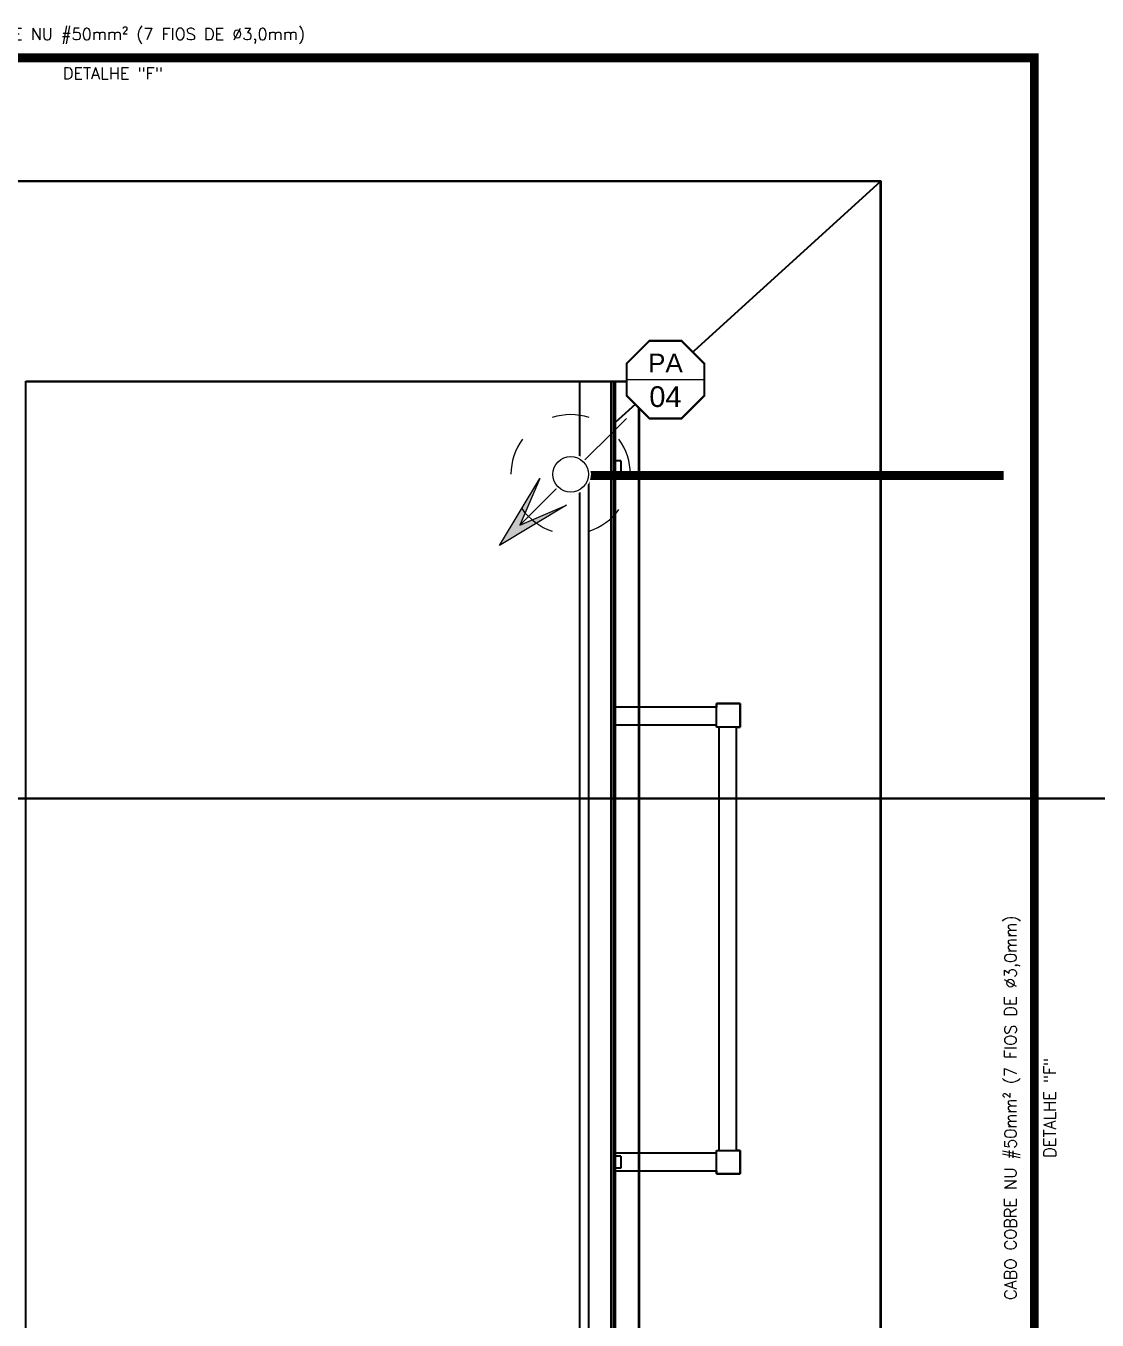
# Model space of a CAD drawing. Header units: millimetres. Extents: x -107267 to 109426, y -98906 to 83910.
# Drawn here: x 63791 to 72878, y -4425 to 6554 of the extents above; entities that cross this region are included whole.
import ezdxf
from ezdxf.enums import TextEntityAlignment as Align

# ---------------------------------------------------------------- set-up
doc = ezdxf.new("R2010")
doc.units = ezdxf.units.MM
doc.linetypes.add('ACAD_ISO12W100', pattern=[21, 12, -3, 0, -3, 0, -3])
for name, color, linetype in [('00 - ZONA DE PROTEÇÃO', 4, 'Continuous'), ('Top (Plan) View-Equipamento especial', 254, 'Continuous'), ('Top (Plan) View-Paredes', 254, 'Continuous'), ('Top (Plan) View-Pilares estruturais', 255, 'Continuous'), ('Top (Plan) View-Pisos', 254, 'Continuous'), ('Top (Plan) View-Quadro estrutural', 255, 'Continuous'), ('Top (Plan) View-Telhados', 254, 'Continuous')]:
    doc.layers.add(name, color=color, linetype=linetype)
for name, color, linetype, lineweight in [('00_m3g_spda.capt_novo', 5, 'Continuous', 9), ('00_m3g_spda_ater_cabo50', 1, 'Continuous', 9), ('0_tag_texto_preto', 7, 'Continuous', 9)]:
    doc.layers.add(name, color=color, linetype=linetype, lineweight=lineweight)
doc.styles.add('ARIAL', font='arial.ttf')
doc.styles.add('ROMANS', font='romans.shx')

# ---------------------------------------------------------------- blocks, each defined once
blk = doc.blocks.new('*U277')
at = {"lineweight": 9}
h = blk.add_hatch(color=256, dxfattribs=at)
h.dxf.hatch_style = 1
h.paths.add_polyline_path([(-4.834, -4.833), (-2.095, -0.287), (-3.443, -3.444), (-0.284, -2.101)])
for p, q in [((0, 0), (3.796, 3.792)), ((-3.443, -3.444), (-0.854, -0.856))]:
    blk.add_line(p, q, dxfattribs=at)
blk.add_lwpolyline([(-4.834, -4.833), (-2.095, -0.287), (-3.443, -3.444), (-0.284, -2.101)], close=True, dxfattribs=at)
for start, end in [(72, 108), (144, 180), (0, 36), (214.95342, 252), (288, 324)]:
    blk.add_arc((0, 0), 4.051, start, end, dxfattribs=at)
at = {"layer": '00_m3g_spda_ater_cabo50', "linetype": 'ACAD_ISO12W100', "ltscale": 75, "const_width": 0.375}
blk.add_lwpolyline([(0, 0), (-0.597, 0)], dxfattribs=at)
blk.add_attdef('METROS', text='', height=1.7).set_placement((-4.913, 3.845), align=Align.BOTTOM_LEFT)
at = {"color": 255, "lineweight": 0}
blk.add_wipeout([(0.24, -1.362), (0.692, -1.198), (1.059, -0.889), (1.3, -0.473), (1.383, 0), (1.3, 0.473), (1.059, 0.889), (0.692, 1.198), (0.24, 1.362), (-0.24, 1.362), (-0.692, 1.198), (-1.059, 0.889), (-1.3, 0.473), (-1.383, 0), (-1.3, -0.473), (-1.059, -0.889), (-0.692, -1.198), (-0.24, -1.362)], dxfattribs=at)
at = {"lineweight": 9}
blk.add_circle((0, 0), 1.208, dxfattribs=at)
blk = doc.blocks.new('*U227')
at = {"layer": 'Top (Plan) View-Pilares estruturais', "color": 0, "linetype": 'ByBlock', "lineweight": -2}
for p, q in [((168654, 162007), (168854, 162007)), ((168654, 161807), (168654, 162007)), ((168854, 162007), (168854, 161807)), ((168854, 161807), (168654, 161807))]:
    blk.add_line(p, q, dxfattribs=at)
blk = doc.blocks.new('*U228')
at = {"layer": 'Top (Plan) View-Pilares estruturais', "color": 0, "linetype": 'ByBlock', "lineweight": -2}
for p, q in [((168654, 158217), (168854, 158217)), ((168654, 158017), (168654, 158217)), ((168854, 158217), (168854, 158017)), ((168854, 158017), (168654, 158017))]:
    blk.add_line(p, q, dxfattribs=at)
blk = doc.blocks.new('*U231')
at = {"layer": 'Top (Plan) View-Pisos', "color": 0, "linetype": 'ByBlock', "lineweight": -2}
for p, q in [((158369, 165349), (158169, 165349)), ((158169, 165349), (158169, 165149)), ((158369, 165319), (158369, 165349)), ((162104, 165349), (161904, 165349)), ((161904, 165349), (161904, 165319)), ((162104, 165149), (162104, 165349)), ((161904, 165319), (158369, 165319)), ((158169, 165149), (158199, 165149)), ((158199, 165149), (158199, 164741)), ((162084, 165149), (162104, 165149)), ((162084, 164741), (162084, 165149)), ((167994, 161977), (167795, 161977)), ((168654, 161977), (167998, 161977)), ((168854, 162007), (168654, 162007)), ((168654, 162007), (168654, 161977)), ((168854, 161807), (168854, 162007)), ((168824, 158217), (168824, 161807)), ((168824, 161807), (168854, 161807)), ((168854, 158217), (168824, 158217)), ((168854, 158017), (168854, 158217)), ((167795, 158042), (167994, 158042)), ((167998, 158042), (168654, 158042)), ((168654, 158042), (168654, 158017)), ((168654, 158017), (168854, 158017))]:
    blk.add_line(p, q, dxfattribs=at)
blk = doc.blocks.new('*U236')
at = {"layer": 'Top (Plan) View-Paredes', "color": 0, "linetype": 'ByBlock', "lineweight": -2}
for p, q in [((158115, 166441), (158115, 166437)), ((158115, 166441), (170048, 166441)), ((170044, 166437), (158119, 166437)), ((170048, 166441), (170048, 166437))]:
    blk.add_line(p, q, dxfattribs=at)
blk = doc.blocks.new('*U237')
at = {"layer": 'Top (Plan) View-Paredes', "color": 0, "linetype": 'ByBlock', "lineweight": -2}
for p, q in [((170048, 166437), (170044, 166437)), ((170044, 163801), (170044, 166437)), ((170048, 166437), (170048, 163801)), ((170048, 163801), (170044, 163801)), ((170044, 161507), (170044, 163801)), ((170048, 163801), (170048, 161507)), ((170048, 161507), (170044, 161507)), ((170044, 156671), (170044, 161507)), ((170048, 161507), (170048, 156671))]:
    blk.add_line(p, q, dxfattribs=at)
blk = doc.blocks.new('*U246')
at = {"layer": 'Top (Plan) View-Paredes', "color": 0, "linetype": 'ByBlock', "lineweight": -2}
for p, q in [((162796, 164741), (167998, 164741)), ((162796, 164737), (162796, 164741)), ((167998, 164737), (162796, 164737)), ((167998, 164737), (167998, 164741))]:
    blk.add_line(p, q, dxfattribs=at)
blk = doc.blocks.new('*U248')
at = {"layer": 'Top (Plan) View-Paredes', "color": 0, "linetype": 'ByBlock', "lineweight": -2}
for p, q in [((167998, 164737), (167994, 164737)), ((167994, 141111), (167994, 164737)), ((167998, 164737), (167998, 141111))]:
    blk.add_line(p, q, dxfattribs=at)
blk = doc.blocks.new('*U250')
at = {"layer": 'Top (Plan) View-Telhados', "color": 0, "linetype": 'ByBlock', "lineweight": -2}
for p, q in [((162796, 141115), (162796, 164737)), ((167494, 141115), (167494, 164737))]:
    blk.add_line(p, q, dxfattribs=at)
blk = doc.blocks.new('*U252')
at = {"layer": 'Top (Plan) View-Equipamento especial', "color": 0, "linetype": 'ByBlock', "lineweight": -2}
for p, q in [((167758, 164737), (167758, 141115)), ((167777, 164737), (167777, 141115)), ((167790, 164737), (167790, 141115)), ((167790, 164737), (167795, 164737)), ((167795, 164737), (167795, 141115))]:
    blk.add_line(p, q, dxfattribs=at)
blk = doc.blocks.new('*U254')
at = {"layer": 'Top (Plan) View-Quadro estrutural', "color": 0, "linetype": 'ByBlock', "lineweight": -2}
for p, q in [((168824, 161807), (168674, 161807)), ((168674, 161807), (168674, 158217)), ((168824, 158217), (168824, 161807)), ((168674, 158217), (168824, 158217))]:
    blk.add_line(p, q, dxfattribs=at)
blk = doc.blocks.new('*U255')
at = {"layer": 'Top (Plan) View-Quadro estrutural', "color": 0, "linetype": 'ByBlock', "lineweight": -2}
for p, q in [((167994, 158192), (167795, 158192)), ((168654, 158192), (167998, 158192)), ((168654, 158042), (168654, 158192)), ((167795, 158042), (167994, 158042)), ((167998, 158042), (168654, 158042))]:
    blk.add_line(p, q, dxfattribs=at)
blk = doc.blocks.new('*U256')
at = {"layer": 'Top (Plan) View-Quadro estrutural', "color": 0, "linetype": 'ByBlock', "lineweight": -2}
for p, q in [((167994, 161977), (167795, 161977)), ((168654, 161977), (167998, 161977)), ((168654, 161827), (168654, 161977)), ((167795, 161827), (167994, 161827)), ((167998, 161827), (168654, 161827))]:
    blk.add_line(p, q, dxfattribs=at)
blk = doc.blocks.new('*U258')
at = {"layer": 'Top (Plan) View-Quadro estrutural', "color": 0, "linetype": 'ByBlock', "lineweight": -2}
for p, q in [((167843, 164067), (167795, 164067)), ((167843, 164067), (167843, 163966)), ((167843, 163966), (167795, 163966))]:
    blk.add_line(p, q, dxfattribs=at)
blk = doc.blocks.new('*U260')
at = {"layer": 'Top (Plan) View-Quadro estrutural', "color": 0, "linetype": 'ByBlock', "lineweight": -2}
for p, q in [((167843, 158167), (167795, 158167)), ((167843, 158167), (167843, 158066)), ((167843, 158066), (167795, 158066))]:
    blk.add_line(p, q, dxfattribs=at)
blk = doc.blocks.new('*U273')
at = {"layer": 'Top (Plan) View-Telhados', "color": 0, "linetype": 'ByBlock', "lineweight": -2}
for p, q in [((170044, 166437), (167998, 164576)), ((167994, 164572), (167795, 164392))]:
    blk.add_line(p, q, dxfattribs=at)
blk = doc.blocks.new('M3G_P_PONTOS DESC')
blk.add_wipeout([(-1.55, 3.75), (-3.75, 1.55), (-3.75, -1.55), (-1.55, -3.75), (1.55, -3.75), (3.75, -1.55), (3.75, 1.55), (1.55, 3.75)])
blk.add_wipeout([(-3.75, 1.55), (-3.75, -1.55), (-1.55, -3.75), (1.55, -3.75), (3.75, -1.55), (3.75, 1.55), (1.55, 3.75), (-1.55, 3.75)])
blk.add_line((-3.75, 0), (3.75, 0))
at = {"const_width": 0.2}
blk.add_lwpolyline([(3.75, 1.55), (1.55, 3.75), (-1.55, 3.75), (-3.75, 1.55), (-3.75, -1.55), (-1.55, -3.75), (1.55, -3.75), (3.75, -1.55)], close=True, dxfattribs=at)
at = {"style": 'ARIAL'}
for tag, height, p in [('PREDIO', 2.3, (0, 0.7)), ('PONTO', 2, (0, -2.64))]:
    blk.add_attdef(tag, text='', height=height, dxfattribs=at).set_placement(p, align=Align.CENTER)

msp = doc.modelspace()

# ---------------------------------------------------------------- linework, layer by layer
msp.add_lwpolyline([(68563, 2740), (68563, -21057)])
at = {"extrusion": (0, -1, 0)}
msp.add_lwpolyline([(26316, 0), (86893, 0)], dxfattribs=at)
at = {"layer": '00 - ZONA DE PROTEÇÃO', "extrusion": (0, -1, 0)}
for centre, radius in [((11888, 65560), 60000), ((18994, 65730), 60000), ((49510, 59915), 59915)]:
    msp.add_circle(centre, radius, dxfattribs=at)
at = {"layer": '00_m3g_spda_ater_cabo50', "linetype": 'ACAD_ISO12W100', "lineweight": -2, "const_width": 75}
msp.add_lwpolyline([(57001, -21421), (72345, -21421), (72345, 6283), (57001, 6283)], close=True, dxfattribs=at)
msp.add_lwpolyline([(68386, 2740), (72084, 2740)], dxfattribs=at)

# ---------------------------------------------------------------- block references
at = {"layer": 'Top (Plan) View-Equipamento especial'}
msp.add_blockref('*U252', (-99005, -161202), dxfattribs=at)
at = {"layer": 'Top (Plan) View-Paredes'}
for name in ['*U236', '*U237', '*U246', '*U248']:
    msp.add_blockref(name, (-99005, -161202), dxfattribs=at)
at = {"layer": 'Top (Plan) View-Pilares estruturais'}
for name in ['*U227', '*U228']:
    msp.add_blockref(name, (-99005, -161202), dxfattribs=at)
at = {"layer": 'Top (Plan) View-Pisos'}
msp.add_blockref('*U231', (-99005, -161202), dxfattribs=at)
at = {"layer": 'Top (Plan) View-Quadro estrutural'}
for name in ['*U258', '*U256', '*U254', '*U255', '*U260']:
    msp.add_blockref(name, (-99005, -161202), dxfattribs=at)
at = {"layer": 'Top (Plan) View-Telhados'}
for name in ['*U273', '*U250']:
    msp.add_blockref(name, (-99005, -161202), dxfattribs=at)

# ---------------------------------------------------------------- texts
at = {"layer": '0_tag_texto_preto', "color": 1, "insert": (64528, 6535), "char_height": 100, "width": 4022.28, "attachment_point": 2, "style": 'ROMANS'}
msp.add_mtext('\\pxqc;CABO COBRE NU #50mm² (7 FIOS DE Ø3,0mm)\\P{\\C256;\\PDETALHE "F"}', dxfattribs=at)
at = {"layer": '0_tag_texto_preto', "color": 1, "insert": (72093, -2623), "char_height": 100, "width": 4022.28, "attachment_point": 2, "rotation": 90, "style": 'ROMANS'}
msp.add_mtext('\\pxqc;CABO COBRE NU #50mm² (7 FIOS DE Ø3,0mm)\\P{\\C256;\\PDETALHE "F"}', dxfattribs=at)

# ---------------------------------------------------------------- next in the draw order: block references
at = {"layer": '00_m3g_spda.capt_novo', "xscale": 125, "yscale": 125, "zscale": 125}
msp.add_blockref('*U277', (68412, 2750), dxfattribs=at)

# ---------------------------------------------------------------- next in the draw order: block references
at = {"layer": '00_m3g_spda.capt_novo'}
ref = msp.add_blockref('M3G_P_PONTOS DESC', (69216, 3553), dxfattribs=dict(at, xscale=87.84732026491085, yscale=87.84732026491085, zscale=87.84732026491085))
ref.add_attrib('PONTO', '04', dxfattribs={"layer": '0', "height": 175.7, "style": 'ARIAL'}).set_placement((69216, 3321), align=Align.CENTER)
ref.add_attrib('PREDIO', 'PA', dxfattribs={"layer": '0', "height": 158.1, "style": 'ARIAL'}).set_placement((69216, 3615), align=Align.CENTER)

doc.saveas('drawing.dxf')
